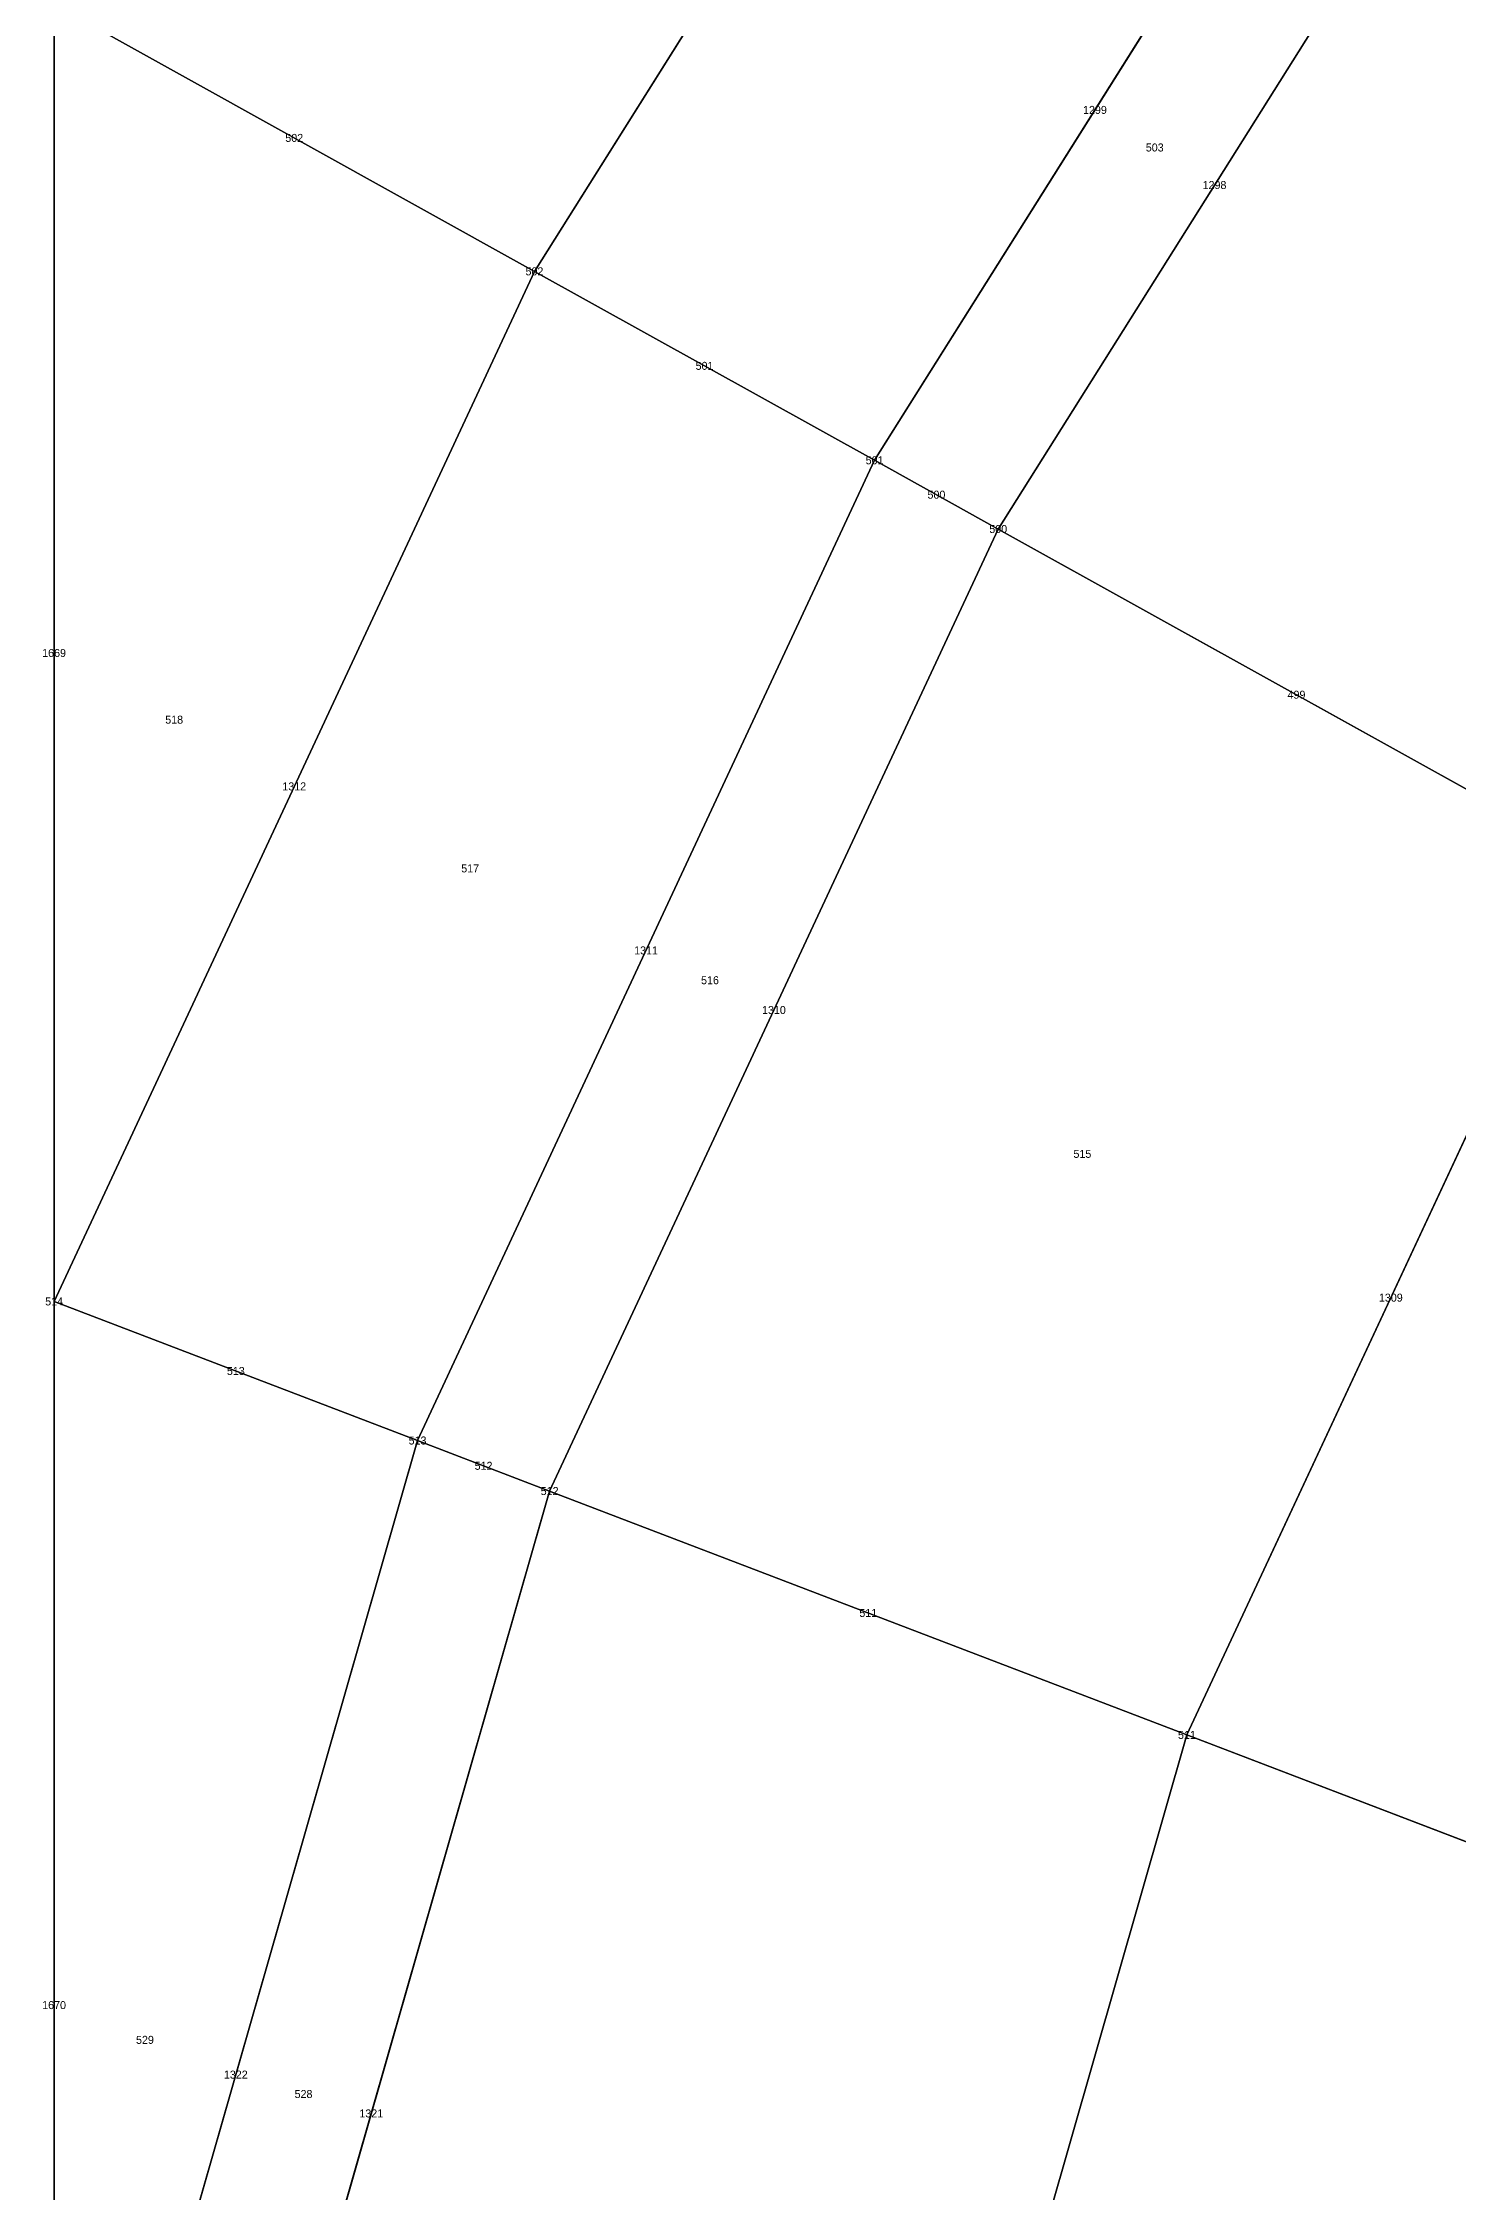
# Model space of a CAD drawing. Header units: metres. Extents: x -1.88 to 1.88, y -1.88 to 1.88.
# Drawn here: x -1.878 to -1.524, y 0.495 to 1.032 of the extents above; entities that cross this region are included whole.
import ezdxf
from ezdxf.enums import TextEntityAlignment as Align

# ---------------------------------------------------------------- set-up
doc = ezdxf.new("R2010")
doc.units = ezdxf.units.M

msp = doc.modelspace()

# ---------------------------------------------------------------- linework, layer by layer
at = {"layer": 'BRANCHES'}
for p, q in [((-1.6392, 1.15909, 1.73227), (-1.75495, 0.975, 1.73227)), ((-1.55979, 1.10294, 1.83897), (-1.66993, 0.92777, 1.83897)), ((-1.53093, 1.08253, 1.875), (-1.63903, 0.9106, 1.875)), ((-1.75495, 0.975, 1.73227), (-1.875, 1.04169, 1.55901)), ((-1.875, 1.04169, 1.55901), (-1.875, 0.71753, 1.73227)), ((-1.75495, 0.975, 1.73227), (-1.875, 0.71753, 1.73227)), ((-1.66993, 0.92777, 1.83897), (-1.75495, 0.975, 1.73227)), ((-1.66993, 0.92777, 1.83897), (-1.78417, 0.68277, 1.83897)), ((-1.63903, 0.9106, 1.875), (-1.66993, 0.92777, 1.83897)), ((-1.63903, 0.9106, 1.875), (-1.75115, 0.67014, 1.875)), ((-1.48995, 0.82777, 2.03128), (-1.63903, 0.9106, 1.875)), ((-1.48995, 0.82777, 2.03128), (-1.59187, 0.60918, 2.03128)), ((-1.78417, 0.68277, 1.83897), (-1.875, 0.71753, 1.73227)), ((-1.875, 0.71753, 1.73227), (-1.875, 0.36579, 1.83897)), ((-1.78417, 0.68277, 1.83897), (-1.875, 0.36579, 1.83897)), ((-1.75115, 0.67014, 1.875), (-1.78417, 0.68277, 1.83897)), ((-1.75115, 0.67014, 1.875), (-1.84031, 0.35903, 1.875)), ((-1.59187, 0.60918, 2.03128), (-1.75115, 0.67014, 1.875)), ((-1.59187, 0.60918, 2.03128), (-1.67291, 0.32637, 2.03128)), ((-1.42047, 0.54359, 2.1721), (-1.59187, 0.60918, 2.03128))]:
    msp.add_line(p, q, dxfattribs=at)
at = {"layer": 'Faces'}
for points in [[(-1.6392, 1.15909, 1.73227), (-1.75495, 0.975, 1.73227), (-1.875, 1.04169, 1.55901), (-1.75133, 1.23838, 1.55901)], [(-1.31059, 1.08972, 2.03128), (-1.39168, 0.98406, 2.03128), (-1.53093, 1.08253, 1.875), (-1.44174, 1.19876, 1.875)], [(-1.55979, 1.10294, 1.83897), (-1.66993, 0.92777, 1.83897), (-1.75495, 0.975, 1.73227), (-1.6392, 1.15909, 1.73227)], [(-1.53093, 1.08253, 1.875), (-1.63903, 0.9106, 1.875), (-1.66993, 0.92777, 1.83897), (-1.55979, 1.10294, 1.83897)], [(-1.39168, 0.98406, 2.03128), (-1.48995, 0.82777, 2.03128), (-1.63903, 0.9106, 1.875), (-1.53093, 1.08253, 1.875)], [(-1.75495, 0.975, 1.73227), (-1.875, 0.71753, 1.73227), (-1.875, 0.71753, 1.73227), (-1.875, 1.04169, 1.55901)], [(-1.66993, 0.92777, 1.83897), (-1.78417, 0.68277, 1.83897), (-1.875, 0.71753, 1.73227), (-1.75495, 0.975, 1.73227)], [(-1.63903, 0.9106, 1.875), (-1.75115, 0.67014, 1.875), (-1.78417, 0.68277, 1.83897), (-1.66993, 0.92777, 1.83897)], [(-1.48995, 0.82777, 2.03128), (-1.59187, 0.60918, 2.03128), (-1.75115, 0.67014, 1.875), (-1.63903, 0.9106, 1.875)], [(-1.32952, 0.73864, 2.1721), (-1.42047, 0.54359, 2.1721), (-1.59187, 0.60918, 2.03128), (-1.48995, 0.82777, 2.03128)], [(-1.78417, 0.68277, 1.83897), (-1.875, 0.36579, 1.83897), (-1.875, 0.36579, 1.83897), (-1.875, 0.71753, 1.73227)], [(-1.75115, 0.67014, 1.875), (-1.84031, 0.35903, 1.875), (-1.875, 0.36579, 1.83897), (-1.78417, 0.68277, 1.83897)], [(-1.59187, 0.60918, 2.03128), (-1.67291, 0.32637, 2.03128), (-1.84031, 0.35903, 1.875), (-1.75115, 0.67014, 1.875)], [(-1.42047, 0.54359, 2.1721), (-1.49278, 0.29123, 2.1721), (-1.67291, 0.32637, 2.03128), (-1.59187, 0.60918, 2.03128)]]:
    msp.add_3dface(points, dxfattribs=at)
at = {"layer": 'NODI-Estradosso'}
for p in [(-1.75495, 0.975, 2.16374), (-1.66993, 0.92777, 2.25007), (-1.63903, 0.9106, 2.27961), (-1.875, 0.71753, 2.16374), (-1.78417, 0.68277, 2.25007), (-1.75115, 0.67014, 2.27961), (-1.59187, 0.60918, 2.40979)]:
    msp.add_point(p, dxfattribs=at)
at = {"layer": 'NODI-Intradosso'}
for p in [(-1.75495, 0.975, 1.73227), (-1.66993, 0.92777, 1.83897), (-1.63903, 0.9106, 1.875), (-1.875, 0.71753, 1.73227), (-1.78417, 0.68277, 1.83897), (-1.75115, 0.67014, 1.875), (-1.59187, 0.60918, 2.03128)]:
    msp.add_point(p, dxfattribs=at)

# ---------------------------------------------------------------- texts
at = {"layer": 'BRANCHES-Index'}
for s, p in [('1299', (-1.61486, 1.01535, 1.83897)), ('502', (-1.81498, 1.00835, 1.64564)), ('1298', (-1.58498, 0.99657, 1.875)), ('501', (-1.71244, 0.95138, 1.78562)), ('500', (-1.65448, 0.91918, 1.85699)), ('1669', (-1.875, 0.87961, 1.64564)), ('499', (-1.56449, 0.86918, 1.95314)), ('1312', (-1.81498, 0.84627, 1.73227)), ('1311', (-1.72705, 0.80527, 1.83897)), ('1310', (-1.69509, 0.79037, 1.875)), ('1309', (-1.54091, 0.71848, 2.03128)), ('513', (-1.82958, 0.70015, 1.78562)), ('512', (-1.76766, 0.67645, 1.85699)), ('511', (-1.67151, 0.63966, 1.95314)), ('1670', (-1.875, 0.54166, 1.78562)), ('1322', (-1.82958, 0.52428, 1.83897)), ('1321', (-1.79573, 0.51458, 1.875))]:
    msp.add_text(s, height=0.002, dxfattribs=at).set_placement(p, align=Align.MIDDLE_CENTER)
at = {"layer": 'Faces-Index'}
for s, p in [('503', (-1.59992, 1.00596, 1.85699)), ('518', (-1.84499, 0.86294, 1.68896)), ('517', (-1.77101, 0.82577, 1.78562)), ('516', (-1.71107, 0.79782, 1.85699)), ('515', (-1.618, 0.75442, 1.95314)), ('529', (-1.85229, 0.53297, 1.8123)), ('528', (-1.81266, 0.51943, 1.85699))]:
    msp.add_text(s, height=0.002, dxfattribs=at).set_placement(p, align=Align.MIDDLE_CENTER)
at = {"layer": 'NODI-Index'}
for s, p in [('502', (-1.75495, 0.975, 1.73227)), ('501', (-1.66993, 0.92777, 1.83897)), ('500', (-1.63903, 0.9106, 1.875)), ('514', (-1.875, 0.71753, 1.73227)), ('513', (-1.78417, 0.68277, 1.83897)), ('512', (-1.75115, 0.67014, 1.875)), ('511', (-1.59187, 0.60918, 2.03128))]:
    msp.add_text(s, height=0.002, dxfattribs=at).set_placement(p, align=Align.MIDDLE_CENTER)

doc.saveas('drawing.dxf')
